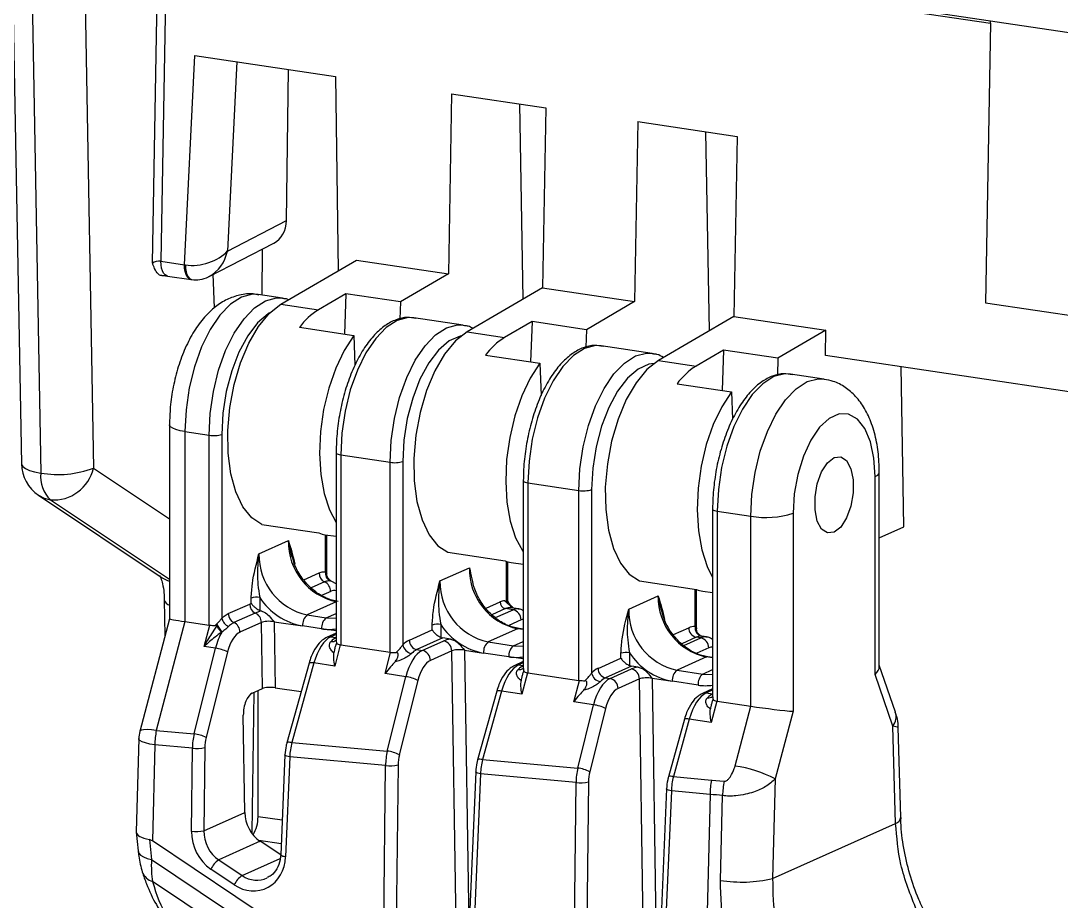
# Model space of a CAD drawing. Header units: millimetres. Extents: x 12 to 854, y 4 to 555.
# Drawn here: x 638.64 to 667.09, y 419.98 to 444.04 of the extents above; entities that cross this region are included whole.
import ezdxf

# ---------------------------------------------------------------- set-up
doc = ezdxf.new("R2010")
doc.units = ezdxf.units.MM
doc.linetypes.add('CENTER', pattern=[10.16, 6.35, -1.27, 1.27, -1.27])
doc.layers.add('DEFAULT_1', color=7, linetype='CENTER')
doc.dimstyles.new('SLDDIMSTYLE1', dxfattribs={"dimtxt": 0.18, "dimasz": 3.556, "dimexe": 0, "dimexo": 0.0625, "dimgap": 0, "dimtad": 0, "dimtih": 1, "dimtoh": 1, "dimdec": 0, "dimrnd": 1e-09, "dimzin": 0, "dimdsep": 46, "dimtxsty": 'Standard', "dimsah": 1, "dimcen": 0.09, "dimadec": 0, "dimazin": 0, "dimtfac": 3.556, "dimtdec": 0, "dimtofl": 0, "dimtmove": 0, "dimatfit": 3, "dimfxl": 1, "dimfrac": 2, "dimtolj": 1, "dimtzin": 0, "dimarcsym": 0})

msp = doc.modelspace()

# ---------------------------------------------------------------- linework, layer by layer
at = {"color": 7, "linetype": 'Continuous', "lineweight": 25}
for p, q in [((646.643, 446.746), (665.156, 443.979)), ((716.815, 436.313), (646.67, 446.795)), ((638.387, 446.542), (638.653, 431.936)), ((638.916, 446.306), (639.182, 431.683)), ((640.396, 444.551), (640.628, 431.819)), ((665.156, 443.979), (665.019, 436.34)), ((665.156, 443.979), (665.149, 444.033)), ((643.114, 437.377), (643.396, 443.098)), ((643.396, 443.098), (647.246, 442.523)), ((645.901, 438.582), (645.957, 442.715)), ((647.246, 442.523), (647.315, 437.213)), ((650.418, 442.049), (650.329, 437.128)), ((650.418, 442.049), (652.991, 441.664)), ((652.376, 436.436), (652.279, 441.77)), ((652.991, 441.664), (652.903, 436.744)), ((655.506, 441.288), (655.418, 436.368)), ((655.506, 441.288), (658.227, 440.882)), ((657.467, 435.57), (657.368, 441.01)), ((658.227, 440.882), (658.138, 435.961)), ((644.288, 437.752), (645.901, 438.582)), ((643.789, 437.059), (645.556, 437.967)), ((642.469, 437.474), (643.114, 437.377)), ((645.751, 436.3), (647.814, 437.504)), ((647.814, 437.504), (650.329, 437.128)), ((642.648, 437.068), (643.293, 436.972)), ((650.329, 437.128), (649.017, 436.363)), ((652.903, 436.744), (650.839, 435.54)), ((652.903, 436.744), (655.418, 436.368)), ((645.789, 436.466), (645.129, 436.564)), ((645.789, 436.466), (645.823, 436.46)), ((647.529, 436.585), (646.777, 436.147)), ((647.529, 436.585), (647.489, 435.482)), ((649.017, 436.363), (647.529, 436.585)), ((645.751, 436.3), (646.777, 436.147)), ((649.017, 436.363), (649, 435.893)), ((655.418, 436.368), (654.106, 435.602)), ((665.019, 436.34), (698.015, 431.41)), ((650.738, 435.726), (649.389, 435.928)), ((658.138, 435.961), (656.075, 434.757)), ((658.138, 435.961), (660.653, 435.586)), ((646.257, 435.666), (647.745, 435.443)), ((650.738, 435.726), (650.773, 435.72)), ((652.617, 435.825), (651.866, 435.386)), ((652.617, 435.825), (652.578, 434.721)), ((654.106, 435.602), (652.617, 435.825)), ((654.106, 435.602), (654.089, 435.122)), ((660.653, 435.586), (659.341, 434.82)), ((660.641, 434.9), (660.653, 435.586)), ((647.745, 435.443), (647.775, 434.631)), ((650.839, 435.54), (651.866, 435.386)), ((655.9, 434.955), (654.507, 435.163)), ((657.852, 435.042), (657.101, 434.604)), ((657.852, 435.042), (657.813, 433.939)), ((659.341, 434.82), (657.852, 435.042)), ((651.346, 434.905), (652.834, 434.683)), ((655.9, 434.955), (655.935, 434.949)), ((656.075, 434.757), (657.101, 434.604)), ((659.341, 434.82), (659.325, 434.361)), ((701.392, 428.81), (660.641, 434.9)), ((652.834, 434.683), (652.867, 433.802)), ((662.785, 430.218), (662.706, 434.591)), ((660.6, 434.253), (659.683, 434.39)), ((656.581, 434.123), (658.069, 433.901)), ((658.069, 433.901), (658.097, 433.154)), ((642.704, 433.005), (642.704, 427.702)), ((643.127, 432.815), (643.787, 432.717)), ((643.127, 432.815), (643.127, 427.622)), ((643.787, 427.524), (643.787, 432.717)), ((644.134, 432.741), (644.134, 427.713)), ((647.26, 432.236), (647.26, 427.128)), ((647.387, 432.179), (648.736, 431.977)), ((647.387, 432.179), (647.387, 426.986)), ((648.736, 426.784), (648.736, 431.977)), ((649.083, 432.001), (649.083, 426.989)), ((661.998, 426.177), (661.998, 431.589)), ((662.112, 426.396), (662.112, 431.699)), ((652.378, 431.471), (652.378, 426.363)), ((652.505, 431.414), (653.898, 431.206)), ((652.505, 431.414), (652.505, 426.221)), ((639.124, 431.075), (642.504, 428.821)), ((653.898, 426.013), (653.898, 431.206)), ((654.245, 431.23), (654.245, 426.217)), ((657.555, 430.697), (657.555, 425.59)), ((657.682, 430.64), (658.598, 430.503)), ((657.682, 430.64), (657.682, 425.447)), ((658.598, 425.31), (658.598, 430.503)), ((659.755, 430.584), (659.755, 425.171)), ((645.229, 430.278), (646.791, 430.045)), ((662.112, 429.916), (662.785, 430.218)), ((646.959, 429.999), (647.26, 429.954)), ((647.004, 428.932), (647.004, 429.992)), ((645.15, 429.475), (645.954, 429.836)), ((650.318, 429.518), (651.88, 429.284)), ((650.099, 428.736), (650.903, 429.096)), ((651.953, 428.173), (651.953, 429.259)), ((652.047, 429.238), (652.378, 429.189)), ((655.553, 428.735), (657.115, 428.502)), ((647.26, 428.654), (647.138, 428.716)), ((657.115, 427.426), (657.115, 428.502)), ((657.283, 428.456), (657.555, 428.416)), ((642.561, 428.219), (642.579, 427.232)), ((644.938, 428.124), (644.938, 428.268)), ((645.169, 428.284), (645.169, 427.931)), ((655.261, 427.964), (656.065, 428.325)), ((644.312, 427.842), (644.896, 428.103)), ((644.896, 428.103), (644.938, 428.124)), ((645.209, 427.917), (645.05, 427.858)), ((645.169, 427.931), (645.209, 427.917)), ((652.097, 427.946), (651.888, 427.978)), ((652.254, 427.971), (652.044, 428.002)), ((642.704, 427.703), (641.891, 424.619)), ((643.127, 427.622), (642.343, 424.648)), ((643.127, 427.622), (643.787, 427.524)), ((645.05, 427.858), (644.466, 427.597)), ((645.215, 427.6), (644.631, 427.339)), ((645.243, 425.793), (645.215, 427.6)), ((645.562, 427.62), (645.59, 425.817)), ((645.562, 427.62), (646.343, 427.504)), ((646.47, 427.806), (646.99, 427.728)), ((643.649, 426.942), (643.802, 427.522)), ((643.95, 427.518), (643.996, 427.562)), ((644.136, 427.336), (644.128, 427.333)), ((646.863, 427.426), (646.343, 427.504)), ((647.26, 427.306), (647.013, 427.195)), ((649.262, 427.117), (649.887, 427.398)), ((649.887, 427.398), (649.887, 427.528)), ((650.119, 427.544), (650.119, 427.194)), ((652.223, 427.427), (651.419, 427.066)), ((652.378, 427.415), (652.261, 427.433)), ((650.177, 427.176), (649.467, 426.857)), ((649.617, 426.835), (650.201, 427.096)), ((650.387, 427.145), (650.177, 427.176)), ((651.419, 427.066), (652.108, 426.963)), ((657.229, 427.179), (657.108, 427.198)), ((657.386, 427.204), (657.263, 427.222)), ((643.376, 424.556), (643.959, 426.895)), ((643.959, 426.895), (643.649, 426.942)), ((644.289, 426.793), (643.706, 424.454)), ((647.373, 426.989), (647.22, 426.408)), ((647.387, 426.986), (648.736, 426.784)), ((648.598, 426.202), (648.751, 426.783)), ((649.467, 426.857), (649.617, 426.835)), ((650.421, 426.823), (649.837, 426.561)), ((650.541, 419.132), (650.421, 426.823)), ((650.768, 426.842), (650.888, 419.16)), ((650.768, 426.842), (651.292, 426.764)), ((651.981, 426.661), (651.292, 426.764)), ((655.049, 426.626), (655.049, 426.757)), ((655.281, 426.773), (655.281, 426.423)), ((646.518, 426.488), (645.913, 424.312)), ((646.652, 426.493), (646.048, 424.317)), ((647.22, 426.408), (646.652, 426.493)), ((652.378, 426.532), (652.146, 426.428)), ((654.424, 426.346), (655.049, 426.626)), ((657.385, 426.656), (656.581, 426.295)), ((657.555, 426.642), (657.423, 426.661)), ((649.165, 426.117), (648.598, 426.202)), ((652.491, 426.224), (652.338, 425.643)), ((652.505, 426.221), (653.898, 426.013)), ((655.339, 426.405), (654.629, 426.086)), ((654.75, 426.068), (655.334, 426.33)), ((655.519, 426.378), (655.339, 426.405)), ((656.581, 426.295), (657.285, 426.19)), ((662.486, 424.765), (661.998, 426.177)), ((662.553, 425.151), (662.112, 426.429)), ((648.659, 424.085), (649.165, 426.117)), ((649.495, 426.015), (648.988, 423.983)), ((653.76, 425.431), (653.913, 426.012)), ((654.629, 426.086), (654.75, 426.068)), ((655.553, 426.056), (654.97, 425.794)), ((655.716, 415.667), (655.553, 426.056)), ((655.901, 426.075), (656.454, 425.993)), ((657.158, 425.887), (656.454, 425.993)), ((644.968, 425.669), (645.243, 425.793)), ((645.124, 422.291), (645.124, 425.739)), ((645.59, 425.817), (646.302, 425.711)), ((651.65, 425.721), (651.13, 423.847)), ((651.785, 425.726), (651.264, 423.852)), ((652.338, 425.643), (651.785, 425.726)), ((657.555, 425.785), (657.278, 425.661)), ((654.298, 425.35), (653.76, 425.431)), ((653.867, 423.62), (654.298, 425.35)), ((657.667, 425.451), (657.514, 424.87)), ((657.682, 425.447), (658.598, 425.31)), ((658.168, 423.677), (658.598, 425.31)), ((644.763, 422.409), (644.722, 425.064)), ((654.628, 425.249), (654.197, 423.519)), ((659.755, 425.171), (659.267, 423.323)), ((656.783, 424.954), (656.346, 423.382)), ((656.918, 424.959), (656.481, 423.387)), ((657.514, 424.87), (656.918, 424.959)), ((662.559, 422.109), (662.486, 424.765)), ((642.343, 424.648), (643.376, 424.556)), ((662.7, 422.275), (662.633, 424.731)), ((641.863, 424.426), (641.795, 421.874)), ((642.305, 424.254), (642.235, 421.634)), ((643.329, 424.163), (642.305, 424.254)), ((643.671, 424.179), (643.645, 421.908)), ((646.048, 424.317), (648.659, 424.085)), ((643.304, 421.891), (643.329, 424.163)), ((645.861, 423.981), (645.744, 421.246)), ((645.993, 423.925), (645.876, 421.191)), ((648.612, 423.692), (645.993, 423.925)), ((648.553, 418.377), (648.612, 423.692)), ((648.953, 423.708), (648.894, 418.393)), ((651.264, 423.852), (653.867, 423.62)), ((651.077, 423.516), (650.835, 417.837)), ((651.209, 423.46), (650.968, 417.782)), ((653.82, 423.227), (651.209, 423.46)), ((656.481, 423.387), (657.525, 423.294)), ((659.267, 423.323), (659.194, 420.601)), ((653.728, 414.913), (653.82, 423.227)), ((654.161, 423.244), (654.069, 414.929)), ((656.294, 423.051), (655.927, 414.429)), ((657.525, 423.294), (657.871, 423.261)), ((656.426, 422.995), (656.059, 414.373)), ((657.487, 422.9), (656.426, 422.995)), ((657.487, 422.9), (657.197, 411.616)), ((657.767, 420.552), (657.829, 422.868)), ((643.645, 421.908), (644.763, 422.409)), ((659.194, 420.601), (662.559, 422.109)), ((641.795, 421.864), (641.843, 421.359)), ((642.159, 421.666), (642.211, 421.12)), ((657.197, 411.616), (642.235, 421.634)), ((645.186, 421.618), (644.051, 421.109)), ((645.744, 421.245), (645.186, 421.618)), ((642.211, 421.12), (657.049, 411.186)), ((644.051, 421.109), (644.69, 420.681)), ((644.476, 420.428), (643.836, 420.856)), ((656.93, 410.686), (642.242, 420.52))]:
    msp.add_line(p, q, dxfattribs=at)
at = {"color": 8, "linetype": 'Continuous', "lineweight": 25}
for p, q in [((642.237, 437.417), (642.367, 444.673)), ((642.598, 444.689), (642.469, 437.474)), ((644.542, 442.927), (644.288, 437.752)), ((645.233, 437.801), (645.228, 436.55)), ((643.93, 436.197), (643.902, 437.117)), ((640.628, 431.819), (642.704, 430.434)), ((639.447, 430.952), (642.704, 428.779)), ((646.97, 428.984), (646.97, 429.997)), ((651.919, 428.167), (651.919, 429.27)), ((646.379, 428.768), (646.792, 428.953)), ((647.143, 428.723), (647.092, 428.734)), ((646.946, 428.708), (646.58, 428.544)), ((647.111, 428.45), (646.859, 428.337)), ((657.081, 427.489), (657.081, 428.507)), ((647.26, 428.16), (646.47, 427.806)), ((651.358, 427.992), (651.741, 428.163)), ((651.888, 427.978), (651.519, 427.812)), ((651.62, 427.733), (652.097, 427.946)), ((646.99, 427.728), (647.26, 427.849)), ((652.317, 427.672), (651.98, 427.521)), ((647.26, 427.367), (646.863, 427.426)), ((652.378, 427.404), (652.223, 427.427)), ((656.482, 427.268), (656.903, 427.457)), ((647.26, 427.273), (647.117, 427.209)), ((647.117, 427.209), (647.26, 427.187)), ((652.108, 426.963), (652.378, 427.084)), ((657.108, 427.198), (656.71, 427.019)), ((656.768, 426.973), (657.229, 427.179)), ((657.449, 426.905), (657.122, 426.759)), ((652.378, 426.602), (651.981, 426.661)), ((652.378, 426.499), (652.249, 426.442)), ((657.555, 426.63), (657.385, 426.656)), ((652.249, 426.442), (652.378, 426.422)), ((657.285, 426.19), (657.555, 426.311)), ((655.901, 426.075), (656.041, 417.107)), ((645.011, 425.689), (644.955, 421.86)), ((657.555, 425.752), (657.382, 425.675)), ((657.382, 425.675), (657.555, 425.649)), ((645.784, 422.192), (645.124, 422.291)), ((645.757, 421.553), (645.15, 421.644)), ((644.69, 420.681), (645.733, 421.149))]:
    msp.add_line(p, q, dxfattribs=at)
at = {"color": 8, "linetype": 'Continuous', "lineweight": 25, "flags": 128}
for points in [[(642.648, 437.068), (642.63, 437.072), (642.584, 437.098), (642.543, 437.143), (642.51, 437.206), (642.486, 437.285), (642.472, 437.375), (642.469, 437.474)], [(643.293, 436.972), (643.275, 436.976), (643.229, 437.001), (643.189, 437.047), (643.156, 437.11), (643.132, 437.188), (643.118, 437.279), (643.114, 437.377)], [(643.141, 437.373), (643.145, 437.274), (643.158, 437.184), (643.18, 437.106), (643.211, 437.043), (643.249, 436.998), (643.292, 436.973), (643.311, 436.969)], [(645.129, 436.564), (644.974, 436.571), (644.672, 436.493), (644.371, 436.301), (644.081, 436.001), (643.814, 435.605), (643.579, 435.129), (643.387, 434.59), (643.245, 434.01), (643.157, 433.411), (643.127, 432.815)], [(643.787, 432.717), (643.816, 433.312), (643.904, 433.912), (644.047, 434.492), (644.239, 435.03), (644.474, 435.507), (644.741, 435.902), (645.031, 436.202), (645.332, 436.394), (645.633, 436.472), (645.789, 436.466)], [(645.44, 436.058), (645.404, 436.035), (645.114, 435.786), (644.843, 435.431), (644.603, 434.987), (644.405, 434.473), (644.256, 433.91), (644.165, 433.324), (644.134, 432.741)], [(649.389, 435.928), (649.234, 435.934), (648.932, 435.856), (648.631, 435.664), (648.341, 435.364), (648.074, 434.969), (647.84, 434.492), (647.647, 433.954), (647.505, 433.374), (647.417, 432.774), (647.387, 432.179)], [(648.736, 431.977), (648.766, 432.573), (648.854, 433.172), (648.997, 433.752), (649.189, 434.291), (649.423, 434.767), (649.69, 435.163), (649.98, 435.462), (650.281, 435.655), (650.583, 435.733), (650.738, 435.726)], [(650.687, 435.436), (650.65, 435.428), (650.353, 435.295), (650.063, 435.046), (649.792, 434.692), (649.552, 434.248), (649.354, 433.733), (649.206, 433.17), (649.114, 432.585), (649.083, 432.001)], [(654.507, 435.163), (654.352, 435.169), (654.05, 435.092), (653.749, 434.899), (653.459, 434.599), (653.192, 434.204), (652.958, 433.728), (652.765, 433.189), (652.623, 432.609), (652.535, 432.01), (652.505, 431.414)], [(653.898, 431.206), (653.928, 431.801), (654.016, 432.401), (654.159, 432.981), (654.351, 433.519), (654.585, 433.996), (654.852, 434.391), (655.142, 434.691), (655.443, 434.884), (655.745, 434.961), (655.9, 434.955)], [(655.953, 434.677), (655.811, 434.657), (655.515, 434.524), (655.225, 434.275), (654.954, 433.92), (654.714, 433.476), (654.516, 432.962), (654.368, 432.399), (654.276, 431.813), (654.245, 431.23)], [(659.683, 434.39), (659.528, 434.396), (659.227, 434.318), (658.925, 434.126), (658.635, 433.826), (658.368, 433.43), (658.134, 432.954), (657.942, 432.416), (657.799, 431.835), (657.711, 431.236), (657.682, 430.64)], [(658.598, 430.503), (658.628, 431.099), (658.716, 431.699), (658.859, 432.279), (659.051, 432.817), (659.285, 433.293), (659.552, 433.689), (659.842, 433.989), (660.143, 434.181), (660.445, 434.259), (660.607, 434.251)], [(643.127, 432.815), (642.992, 432.84), (642.879, 432.872), (642.791, 432.908), (642.732, 432.948), (642.705, 432.991), (642.704, 433.005)], [(647.26, 432.236), (647.261, 432.231), (647.269, 432.219), (647.286, 432.207), (647.312, 432.196), (647.347, 432.186), (647.387, 432.179)], [(638.653, 431.936), (638.655, 431.918), (638.689, 431.86), (638.762, 431.805), (638.872, 431.756), (639.014, 431.715), (639.182, 431.683)], [(652.378, 431.471), (652.379, 431.467), (652.387, 431.454), (652.404, 431.442), (652.43, 431.431), (652.464, 431.421), (652.505, 431.414)], [(639.124, 431.075), (639.273, 430.998), (639.447, 430.952)], [(657.555, 430.697), (657.555, 430.693), (657.563, 430.68), (657.581, 430.668), (657.607, 430.657), (657.641, 430.648), (657.682, 430.64)], [(642.504, 428.821), (642.653, 428.743), (642.704, 428.725)], [(646.99, 427.728), (647.248, 427.718), (647.26, 427.719)], [(652.262, 427.433), (652.248, 427.433), (652.223, 427.427)], [(652.108, 426.963), (652.366, 426.953), (652.378, 426.954)], [(646.652, 426.493), (646.612, 426.499), (646.577, 426.501), (646.55, 426.501), (646.53, 426.497), (646.519, 426.491), (646.518, 426.488)], [(657.424, 426.661), (657.41, 426.662), (657.385, 426.656)], [(657.285, 426.19), (657.542, 426.18), (657.555, 426.181)], [(651.785, 425.726), (651.745, 425.732), (651.71, 425.734), (651.682, 425.734), (651.663, 425.73), (651.652, 425.724), (651.65, 425.721)], [(656.918, 424.959), (656.877, 424.965), (656.843, 424.967), (656.815, 424.967), (656.795, 424.963), (656.785, 424.957), (656.783, 424.954)], [(642.343, 424.648), (642.207, 424.664), (642.09, 424.671), (641.997, 424.667), (641.932, 424.654), (641.896, 424.63), (641.891, 424.619)], [(642.305, 424.254), (642.166, 424.278), (642.048, 424.307), (641.957, 424.339), (641.895, 424.375), (641.866, 424.411), (641.863, 424.426)], [(646.048, 424.317), (646.007, 424.323), (645.973, 424.326), (645.945, 424.325), (645.926, 424.322), (645.915, 424.315), (645.913, 424.312)], [(645.993, 423.925), (645.951, 423.933), (645.916, 423.943), (645.889, 423.953), (645.87, 423.964), (645.861, 423.976), (645.861, 423.981)], [(651.264, 423.852), (651.224, 423.858), (651.189, 423.861), (651.162, 423.86), (651.142, 423.857), (651.131, 423.85), (651.13, 423.847)], [(651.209, 423.46), (651.168, 423.468), (651.132, 423.478), (651.105, 423.488), (651.087, 423.499), (651.078, 423.511), (651.077, 423.516)], [(656.481, 423.387), (656.441, 423.393), (656.406, 423.396), (656.378, 423.395), (656.359, 423.392), (656.348, 423.385), (656.346, 423.382)], [(656.426, 422.995), (656.384, 423.003), (656.349, 423.013), (656.322, 423.023), (656.303, 423.034), (656.294, 423.046), (656.294, 423.051)], [(641.843, 421.359), (641.843, 421.358), (641.865, 421.297), (641.914, 421.241), (641.99, 421.192), (642.09, 421.151), (642.211, 421.12)], [(645.876, 421.191), (645.835, 421.199), (645.799, 421.208), (645.772, 421.219), (645.754, 421.23), (645.745, 421.241), (645.744, 421.246)]]:
    msp.add_lwpolyline(points, dxfattribs=at)
at = {"color": 7, "linetype": 'Continuous', "lineweight": 25, "flags": 128}
for points in [[(645.229, 430.278), (644.951, 430.458), (644.711, 430.758), (644.519, 431.166), (644.383, 431.663), (644.308, 432.229), (644.297, 432.842), (644.352, 433.475), (644.47, 434.102), (644.645, 434.697), (644.871, 435.234), (645.138, 435.693), (645.436, 436.053), (645.751, 436.3)], [(647.745, 435.443), (647.48, 435.036), (647.248, 434.55), (647.058, 434.004), (646.919, 433.418), (646.835, 432.815), (646.809, 432.217), (646.842, 431.646), (646.933, 431.125), (647.079, 430.674), (647.26, 430.33)], [(650.839, 435.54), (650.524, 435.293), (650.227, 434.933), (649.96, 434.474), (649.734, 433.936), (649.558, 433.341), (649.441, 432.715), (649.386, 432.082), (649.396, 431.469), (649.471, 430.902), (649.608, 430.405), (649.8, 429.998), (650.04, 429.698), (650.318, 429.518)], [(656.075, 434.757), (655.76, 434.511), (655.462, 434.15), (655.195, 433.692), (654.969, 433.154), (654.794, 432.559), (654.676, 431.932), (654.621, 431.299), (654.632, 430.687), (654.707, 430.12), (654.843, 429.623), (655.035, 429.216), (655.275, 428.916), (655.553, 428.735)], [(652.834, 434.683), (652.568, 434.276), (652.336, 433.79), (652.147, 433.244), (652.008, 432.658), (651.923, 432.054), (651.897, 431.456), (651.931, 430.886), (652.022, 430.365), (652.168, 429.914), (652.363, 429.548), (652.378, 429.526)], [(658.069, 433.901), (657.804, 433.494), (657.572, 433.008), (657.382, 432.462), (657.243, 431.876), (657.159, 431.272), (657.133, 430.674), (657.166, 430.104), (657.257, 429.583), (657.403, 429.131), (657.555, 428.833)], [(661.998, 431.589), (661.966, 432.094), (661.87, 432.539), (661.716, 432.9), (661.514, 433.156), (661.274, 433.291), (661.012, 433.299), (660.741, 433.177), (660.479, 432.935), (660.239, 432.584), (660.037, 432.147), (659.883, 431.648), (659.787, 431.117), (659.755, 430.584)], [(660.877, 430.064), (660.696, 430.045), (660.536, 430.151), (660.418, 430.37), (660.355, 430.675), (660.355, 431.03), (660.418, 431.392), (660.536, 431.717), (660.696, 431.966), (660.877, 432.109), (661.058, 432.128), (661.217, 432.022), (661.335, 431.803), (661.398, 431.498), (661.398, 431.143), (661.335, 430.781), (661.217, 430.456), (661.058, 430.207), (660.877, 430.064)]]:
    msp.add_lwpolyline(points, dxfattribs=at)
at = {"color": 7, "linetype": 'Continuous', "lineweight": 25}
for centre, radius, start, end in [((647.764, 434.557), 1.871, 121.8417, 143.6648), ((652.853, 433.797), 1.871, 121.8417, 143.6648), ((658.088, 433.014), 1.871, 121.8417, 143.6648), ((643.91, 433.45), 0.743, 260.4404, 287.4938), ((639.711, 431.956), 1.058, 181.044, 236.294), ((648.86, 432.71), 0.743, 260.4404, 287.4938), ((640.091, 431.598), 0.913, 174.6712, 225.0707), ((639.651, 434.456), 2.813, 260.4111, 290.3231), ((639.534, 432.07), 1.122, 265.5132, 347.0452), ((654.022, 431.939), 0.743, 260.4404, 287.4938), ((659.01, 432.947), 2.478, 260.4404, 287.4938), ((647.069, 430.733), 0.742, 248.015, 261.4672), ((647.629, 429.804), 1.676, 178.9121, 257.7511), ((646.825, 429.443), 1.676, 178.9121, 257.7511), ((652.579, 429.064), 1.676, 178.9121, 257.7511), ((652.157, 429.973), 0.742, 248.015, 261.4672), ((647.062, 428.952), 0.27, 179.8224, 244.5496), ((647.202, 428.943), 0.236, 169.8264, 242.2491), ((651.774, 428.704), 1.676, 178.9121, 257.7511), ((646.821, 428.447), 0.289, 0.6588, 64.5571), ((657.393, 429.19), 0.742, 248.015, 261.4672), ((645.087, 427.795), 0.496, 80.4404, 107.4938), ((646.659, 429.251), 1.775, 212.9901, 259.7479), ((651.885, 427.851), 0.344, 92.7781, 114.8042), ((651.927, 428.16), 0.186, 178.9121, 257.7511), ((657.741, 428.293), 1.676, 178.9121, 257.7511), ((645.166, 428.102), 0.27, 179.8224, 244.5496), ((652.038, 427.674), 0.279, 359.7427, 77.7793), ((656.936, 427.932), 1.676, 178.9121, 257.7511), ((644.431, 427.773), 0.303, 191.4558, 248.5804), ((644.582, 427.841), 0.27, 179.8224, 244.5496), ((644.342, 427.336), 0.289, 0.6588, 64.5571), ((644.926, 427.597), 0.289, 0.6588, 64.5571), ((646.69, 427.535), 0.349, 129.1832, 185.238), ((647.211, 427.458), 0.349, 129.1832, 185.238), ((645.009, 428.033), 1.117, 204.9403, 218.5501), ((650.036, 427.056), 0.496, 80.4404, 107.4938), ((651.608, 428.511), 1.775, 212.9901, 259.7479), ((657.05, 427.144), 0.346, 84.8292, 115.2243), ((657.164, 427.452), 0.261, 178.9121, 257.7511), ((657.303, 427.444), 0.226, 168.6724, 257.4051), ((647.481, 426.736), 0.498, 115.3553, 136.1349), ((649.523, 426.566), 0.61, 115.3553, 136.1349), ((649.522, 427.112), 0.261, 178.9121, 257.7511), ((650.209, 427.379), 0.205, 244.0486, 261.2791), ((650.142, 426.824), 0.279, 359.7427, 77.7793), ((651.639, 426.796), 0.349, 129.1832, 185.238), ((657.229, 426.942), 0.282, 84.8292, 115.2243), ((657.17, 426.907), 0.279, 359.7427, 77.7793), ((643.851, 425.959), 0.942, 62.2716, 83.3846), ((649.376, 427.046), 0.298, 191.0452, 259.3951), ((649.68, 426.407), 0.498, 115.3553, 136.1349), ((649.558, 426.562), 0.279, 359.7427, 77.7793), ((652.329, 426.693), 0.349, 129.1832, 185.238), ((655.198, 426.284), 0.496, 80.4404, 107.4938), ((656.77, 427.74), 1.775, 212.9901, 259.7479), ((652.599, 425.971), 0.498, 115.3553, 136.1349), ((654.685, 425.795), 0.61, 115.3553, 136.1349), ((654.538, 426.274), 0.298, 191.0452, 259.3951), ((654.684, 426.341), 0.261, 178.9121, 257.7511), ((655.37, 426.607), 0.205, 244.0486, 261.2791), ((655.274, 426.057), 0.279, 359.7427, 77.7793), ((656.801, 426.025), 0.349, 129.1832, 185.238), ((657.505, 425.919), 0.349, 129.1832, 185.238), ((649.057, 425.181), 0.942, 62.2716, 83.3846), ((654.842, 425.636), 0.498, 115.3553, 136.1349), ((654.691, 425.795), 0.279, 359.7427, 77.7793), ((657.775, 425.198), 0.498, 115.3553, 136.1349), ((654.189, 424.414), 0.942, 62.2716, 83.3846), ((642.71, 424.403), 0.847, 165.2355, 178.4643), ((644.076, 424.281), 1.771, 168.0593, 180.8865), ((643.268, 423.62), 0.942, 62.2716, 83.3846), ((643.457, 425.071), 0.917, 261.9827, 283.4569), ((648.55, 423.149), 0.942, 62.2716, 83.3846), ((648.74, 424.6), 0.917, 261.9827, 283.4569), ((653.758, 422.684), 0.942, 62.2716, 83.3846), ((657.739, 420.461), 3.244, 61.8931, 82.4123), ((653.948, 424.136), 0.917, 261.9827, 283.4569), ((659.258, 422.928), 1.771, 168.0593, 180.8865), ((659.592, 422.879), 1.763, 167.4858, 180.3706), ((645.746, 422.426), 0.983, 181.0395, 235.3111), ((644.22, 422.272), 0.904, 328.3389, 1.1748), ((643.432, 422.8), 0.917, 261.9827, 283.4569), ((644.358, 420.632), 0.568, 122.7707, 156.7352), ((644.998, 420.204), 0.568, 122.7707, 156.7352), ((658.357, 424.177), 3.673, 260.7595, 283.1773)]:
    msp.add_arc(centre, radius, start, end, dxfattribs=at)
at = {"color": 8, "linetype": 'Continuous', "lineweight": 25}
for centre, radius, start, end in [((661.968, 431.734), 0.148, 281.7006, 346.2631), ((642.764, 428.271), 0.209, 194.9193, 253.2574), ((652.006, 427.73), 0.274, 82.1011, 115.6612), ((647.066, 428.752), 1.342, 261.3116, 278.3158), ((647.088, 427.026), 0.185, 80.983, 113.8871), ((647.152, 427.233), 0.155, 258.7173, 312.8157), ((652.184, 427.988), 1.342, 261.3116, 278.3158), ((652.22, 426.259), 0.185, 80.983, 113.8871), ((652.27, 426.468), 0.155, 258.7173, 312.8157), ((657.361, 427.218), 1.346, 261.3345, 278.2929), ((657.353, 425.492), 0.185, 80.983, 113.8871), ((657.446, 425.694), 0.155, 258.7173, 312.8157), ((662.132, 425.026), 0.439, 323.6657, 16.595), ((662.492, 422.309), 0.211, 288.3909, 350.7232), ((642.358, 420.932), 0.428, 200.6276, 254.2206)]:
    msp.add_arc(centre, radius, start, end, dxfattribs=at)
at = {"color": 7, "linetype": 'Continuous', "lineweight": 25}
for centre, major_axis, ratio, start_param, end_param in [((645.168, 438.72), (-0.388, 0.752), 0.826974, 3.140675, 4.140014), ((643.555, 437.89), (0.845, 0.219), 0.572611, 4.05996, 5.595871), ((642.384, 437.396), (0.169, 0.026), 0.455286, 0.973675, 2.544471), ((643.539, 437.561), (0.847, -0.019), 0.263019, 4.193514, 4.229617), ((643.55, 427.593), (0.847, -0.11), 0.034103, 3.146011, 4.193209), ((645.435, 427.563), (0.254, -0.004), 0.267121, 1.051623, 2.62242), ((643.914, 428.005), (0.14, 0.479), 0.442338, 3.202122, 3.268838), ((644.424, 426.589), (0.141, 1.049), 0.486318, 0.844968, 1.340188), ((644.644, 426.56), (0.104, 0.798), 0.487344, 0.290726, 1.337924), ((647.105, 426.188), (0.171, 1.044), 0.479453, 0.306968, 1.354166), ((650.641, 427.031), (0.508, 0), 0.258799, 2.094471, 2.618069), ((647.514, 427.467), (0.14, 0.479), 0.442338, 3.135406, 3.202122), ((648.863, 427.266), (0.14, 0.479), 0.442338, 3.202122, 3.268838), ((649.63, 425.811), (0.141, 1.049), 0.486318, 0.29299, 1.340188), ((650.641, 426.785), (0.254, -0.004), 0.267121, 1.051623, 2.62242), ((649.849, 425.782), (0.104, 0.798), 0.487344, 0.290726, 1.337924), ((652.237, 425.421), (0.171, 1.044), 0.479453, 0.306968, 1.354166), ((652.632, 426.703), (0.14, 0.479), 0.442338, 3.135406, 3.202122), ((655.774, 426.264), (0.508, 0), 0.258799, 2.094471, 2.618069), ((661.265, 426.287), (0.844, 0.142), 0.472705, 5.680482, 6.204081), ((654.025, 426.495), (0.14, 0.479), 0.442338, 3.202122, 3.268838), ((654.762, 425.044), (0.141, 1.049), 0.486318, 0.29299, 1.340188), ((655.774, 426.018), (0.254, -0.004), 0.267121, 1.051623, 2.62242), ((644.976, 425.178), (0.065, 0.504), 0.487344, 0.290726, 1.861523), ((645.463, 425.76), (0.254, 0), 0.258799, 1.047273, 2.618069), ((654.982, 425.015), (0.104, 0.798), 0.487344, 0.290726, 1.337924), ((657.37, 424.654), (0.171, 1.044), 0.479453, 0.306968, 1.354166), ((657.809, 425.929), (0.14, 0.479), 0.442338, 3.135406, 3.202122), ((659.021, 425.281), (0.847, -0.11), 0.034103, 4.193209, 5.764005), ((643.747, 424.311), (0.099, 0.841), 0.482707, 1.332567, 1.804374), ((643.967, 424.282), (0.077, 0.588), 0.487172, 1.338728, 1.810535), ((646.41, 424.073), (0.122, 0.839), 0.476106, 1.345092, 1.8169), ((649.03, 423.84), (0.099, 0.841), 0.482707, 1.332567, 1.804374), ((649.25, 423.811), (0.077, 0.588), 0.487172, 1.338728, 1.810535), ((651.626, 423.608), (0.122, 0.839), 0.476106, 1.345092, 1.8169), ((654.238, 423.376), (0.099, 0.841), 0.482707, 1.332567, 1.804374), ((654.458, 423.347), (0.077, 0.588), 0.487172, 1.338728, 1.810535), ((656.843, 423.143), (0.122, 0.839), 0.476106, 1.345092, 1.8169), ((644.393, 421.819), (-0.268, 0.804), 0.867352, 1.183186, 2.300197), ((642.642, 421.898), (0.848, 0.029), 0.310603, 3.122622, 4.095106), ((642.544, 418.22), (-0.427, 3.447), 0.19478, 6.116269, 6.221738), ((644.271, 421.774), (-0.376, 1.035), 0.860688, 1.159525, 2.276535), ((643.309, 421.978), (0.664, 2.084), 0.422477, 2.125018, 2.470955), ((644.91, 421.346), (-0.376, 1.035), 0.860688, 2.276535, 4.266211)]:
    msp.add_ellipse(centre, major_axis=major_axis, ratio=ratio, start_param=start_param, end_param=end_param, dxfattribs=at)
at = {"color": 8, "linetype": 'Continuous', "lineweight": 25}
for centre, major_axis, ratio, start_param, end_param in [((643.555, 437.89), (0.235, 0.89), 0.809066, 3.776827, 4.770382), ((647.123, 427.672), (0.104, 0.798), 0.487344, 6.195786, 6.573912), ((652.109, 426.922), (0.141, 1.049), 0.486318, 0.006609, 0.29299), ((652.329, 426.894), (0.104, 0.798), 0.487344, 0.137956, 0.290726), ((657.241, 426.155), (0.141, 1.049), 0.486318, 0.006609, 0.29299), ((657.461, 426.127), (0.104, 0.798), 0.487344, 0.026798, 0.290726), ((644.672, 424.325), (1.079, 5.54), 0.439653, 2.409902, 2.958985), ((645.032, 421.391), (-0.268, 0.804), 0.867352, 2.300197, 3.255651)]:
    msp.add_ellipse(centre, major_axis=major_axis, ratio=ratio, start_param=start_param, end_param=end_param, dxfattribs=at)
at = {"color": 7, "linetype": 'Continuous', "lineweight": 25}
for points, knots in [([(642.497, 437.087), (642.491, 437.085), (642.453, 437.077), (642.379, 437.132), (642.312, 437.233), (642.266, 437.342), (642.247, 437.392), (642.237, 437.417), (642.237, 437.417)], [0, 0, 0, 0, 0.048745, 0.316068, 0.70122, 0.848626, 0.996363, 1, 1, 1, 1]), ([(642.497, 437.082), (642.497, 437.082), (642.543, 437.082), (642.595, 437.075), (642.64, 437.069), (642.648, 437.068)], [0, 0, 0, 0, 0.005037, 0.82019, 1, 1, 1, 1]), ([(643.311, 436.969), (643.384, 436.967), (643.54, 436.962), (643.709, 437.007), (643.786, 437.06), (643.794, 437.065)], [0, 0, 0, 0, 0.445504, 0.941008, 1, 1, 1, 1]), ([(643.293, 436.972), (643.295, 436.971), (643.3, 436.971), (643.306, 436.97), (643.311, 436.969)], [0, 0, 0, 0, 0.250829, 1, 1, 1, 1]), ([(645.142, 436.549), (645.093, 436.56), (644.921, 436.6), (644.619, 436.558), (644.268, 436.437), (643.944, 436.229), (643.643, 435.941), (643.367, 435.564), (643.127, 435.108), (642.935, 434.593), (642.798, 434.047), (642.717, 433.51), (642.708, 433.165), (642.704, 433.005)], [0, 0, 0, 0, 0.034291, 0.11939, 0.202836, 0.289339, 0.382956, 0.485217, 0.592644, 0.699376, 0.804706, 0.909382, 1, 1, 1, 1]), ([(645.955, 436.419), (645.944, 436.425), (645.906, 436.446), (645.862, 436.447), (645.831, 436.447)], [0, 0, 0, 0, 0.282096, 1, 1, 1, 1]), ([(649.441, 435.908), (649.363, 435.922), (649.184, 435.956), (648.895, 435.885), (648.594, 435.725), (648.305, 435.469), (648.034, 435.122), (647.791, 434.695), (647.587, 434.205), (647.428, 433.671), (647.318, 433.113), (647.267, 432.628), (647.262, 432.34), (647.26, 432.236)], [0, 0, 0, 0, 0.067838, 0.157251, 0.248227, 0.344253, 0.444164, 0.544967, 0.645259, 0.745041, 0.844524, 0.94394, 1, 1, 1, 1]), ([(651, 435.633), (650.958, 435.659), (650.89, 435.701), (650.811, 435.705), (650.78, 435.707)], [0, 0, 0, 0, 0.605027, 1, 1, 1, 1]), ([(654.559, 435.143), (654.481, 435.158), (654.302, 435.191), (654.013, 435.12), (653.712, 434.96), (653.423, 434.704), (653.152, 434.358), (652.909, 433.93), (652.705, 433.44), (652.546, 432.907), (652.436, 432.348), (652.385, 431.864), (652.38, 431.575), (652.378, 431.471)], [0, 0, 0, 0, 0.067838, 0.157251, 0.248227, 0.344253, 0.444164, 0.544967, 0.645259, 0.745041, 0.844524, 0.94394, 1, 1, 1, 1]), ([(656.212, 434.838), (656.154, 434.874), (656.07, 434.927), (655.973, 434.934), (655.942, 434.936)], [0, 0, 0, 0, 0.6806366, 1, 1, 1, 1]), ([(659.735, 434.369), (659.658, 434.384), (659.479, 434.418), (659.19, 434.346), (658.889, 434.187), (658.6, 433.931), (658.329, 433.584), (658.086, 433.156), (657.882, 432.666), (657.722, 432.133), (657.613, 431.575), (657.561, 431.09), (657.556, 430.801), (657.555, 430.697)], [0, 0, 0, 0, 0.067838, 0.157251, 0.248227, 0.344253, 0.444164, 0.544967, 0.645259, 0.745041, 0.844524, 0.94394, 1, 1, 1, 1]), ([(662.112, 431.699), (662.11, 431.797), (662.105, 432.081), (662.048, 432.537), (661.918, 433.026), (661.726, 433.444), (661.483, 433.781), (661.193, 434.032), (660.897, 434.195), (660.693, 434.225), (660.611, 434.237)], [0, 0, 0, 0, 0.080976, 0.234689, 0.392669, 0.540011, 0.675532, 0.800224, 0.91911, 1, 1, 1, 1]), ([(645.954, 429.836), (645.954, 429.835), (646.022, 429.632), (646.077, 429.41), (646.131, 429.19)], [0, 0, 0, 0, 0.0051198, 1, 1, 1, 1]), ([(646.06, 429.388), (646.037, 429.468), (645.996, 429.611), (645.968, 429.756), (645.956, 429.826), (645.954, 429.834), (645.954, 429.836)], [0, 0, 0, 0, 0.5215912, 0.9413562, 0.9911057, 1, 1, 1, 1]), ([(644.938, 428.268), (644.946, 428.399), (644.97, 428.806), (645.081, 429.206), (645.149, 429.474), (645.15, 429.475)], [0, 0, 0, 0, 0.319321, 0.996565, 1, 1, 1, 1]), ([(645.15, 429.475), (645.15, 429.474), (645.148, 429.464), (645.137, 429.383), (645.107, 429.107), (645.101, 428.715), (645.151, 428.401), (645.169, 428.284)], [0, 0, 0, 0, 0.003785, 0.024954, 0.203571, 0.701904, 1, 1, 1, 1]), ([(647.311, 428.172), (647.258, 428.183), (647.092, 428.214), (646.817, 428.339), (646.514, 428.576), (646.269, 428.887), (646.115, 429.169), (646.076, 429.344), (646.066, 429.39)], [0, 0, 0, 0, 0.100724, 0.309233, 0.516302, 0.721889, 0.926714, 1, 1, 1, 1]), ([(650.903, 429.096), (650.904, 429.095), (650.927, 428.996), (650.947, 428.893), (650.967, 428.792)], [0, 0, 0, 0, 0.012256, 1, 1, 1, 1]), ([(642.439, 428.875), (642.437, 428.877), (642.429, 428.887), (642.469, 428.819), (642.516, 428.66), (642.553, 428.446), (642.559, 428.285), (642.561, 428.219)], [0, 0, 0, 0, 0.078648, 0.3142219, 0.5592893, 0.8215925, 1, 1, 1, 1]), ([(646.792, 428.953), (646.83, 428.967), (646.891, 428.989), (646.949, 428.985), (646.97, 428.984)], [0, 0, 0, 0, 0.643451, 1, 1, 1, 1]), ([(647.092, 428.734), (647.075, 428.735), (647.027, 428.738), (646.978, 428.72), (646.946, 428.708)], [0, 0, 0, 0, 0.3565406, 1, 1, 1, 1]), ([(647.144, 428.723), (647.143, 428.723), (647.133, 428.727), (647.091, 428.749), (647.04, 428.802), (647.006, 428.871), (647.008, 428.916), (647.008, 428.932)], [0, 0, 0, 0, 0.018293, 0.21014, 0.518204, 0.826576, 1, 1, 1, 1]), ([(649.887, 427.528), (649.895, 427.659), (649.919, 428.067), (650.03, 428.467), (650.099, 428.734), (650.099, 428.736)], [0, 0, 0, 0, 0.319321, 0.996565, 1, 1, 1, 1]), ([(650.099, 428.736), (650.099, 428.734), (650.097, 428.724), (650.086, 428.644), (650.056, 428.367), (650.05, 427.975), (650.1, 427.662), (650.119, 427.544)], [0, 0, 0, 0, 0.003785, 0.024954, 0.203571, 0.701904, 1, 1, 1, 1]), ([(652.261, 427.433), (652.207, 427.443), (652.042, 427.475), (651.766, 427.6), (651.464, 427.836), (651.217, 428.147), (651.046, 428.476), (650.999, 428.7), (650.979, 428.795)], [0, 0, 0, 0, 0.093495, 0.28704, 0.479249, 0.670082, 0.860208, 1, 1, 1, 1]), ([(651.868, 428.194), (651.869, 428.194), (651.886, 428.186), (651.903, 428.176), (651.919, 428.167)], [0, 0, 0, 0, 0.022507, 1, 1, 1, 1]), ([(651.919, 428.167), (651.927, 428.165), (651.945, 428.159), (651.958, 428.17), (651.953, 428.173), (651.953, 428.173)], [0, 0, 0, 0, 0.398863, 0.992093, 1, 1, 1, 1]), ([(652.101, 427.994), (652.073, 428.023), (652.014, 428.084), (651.976, 428.146), (651.956, 428.178)], [0, 0, 0, 0, 0.477967, 1, 1, 1, 1]), ([(656.065, 428.325), (656.066, 428.324), (656.133, 428.121), (656.188, 427.899), (656.242, 427.679)], [0, 0, 0, 0, 0.00512, 1, 1, 1, 1]), ([(656.172, 427.877), (656.149, 427.957), (656.107, 428.1), (656.079, 428.245), (656.067, 428.315), (656.066, 428.324), (656.065, 428.325)], [0, 0, 0, 0, 0.521591, 0.941356, 0.991106, 1, 1, 1, 1]), ([(644.938, 428.124), (644.938, 428.124), (644.941, 428.119), (644.958, 428.092), (644.998, 428.046), (645.062, 427.995), (645.12, 427.957), (645.153, 427.94), (645.169, 427.931)], [0, 0, 0, 0, 0.005145, 0.0746, 0.410025, 0.666353, 0.832645, 1, 1, 1, 1]), ([(645.209, 427.917), (645.237, 427.907), (645.315, 427.88), (645.437, 427.777), (645.518, 427.676), (645.562, 427.621), (645.562, 427.62)], [0, 0, 0, 0, 0.19823, 0.559564, 0.996233, 1, 1, 1, 1]), ([(652.378, 427.921), (652.352, 427.939), (652.31, 427.968), (652.26, 427.964), (652.241, 427.962)], [0, 0, 0, 0, 0.621237, 1, 1, 1, 1]), ([(655.049, 426.757), (655.057, 426.888), (655.081, 427.295), (655.192, 427.696), (655.261, 427.963), (655.261, 427.964)], [0, 0, 0, 0, 0.319321, 0.996565, 1, 1, 1, 1]), ([(655.261, 427.964), (655.261, 427.963), (655.259, 427.953), (655.248, 427.872), (655.218, 427.596), (655.212, 427.204), (655.262, 426.89), (655.281, 426.773)], [0, 0, 0, 0, 0.003785, 0.024954, 0.203571, 0.701904, 1, 1, 1, 1]), ([(657.423, 426.661), (657.369, 426.672), (657.204, 426.703), (656.928, 426.828), (656.625, 427.065), (656.38, 427.376), (656.227, 427.658), (656.187, 427.833), (656.177, 427.879)], [0, 0, 0, 0, 0.1007239, 0.3092326, 0.5163024, 0.7218889, 0.9267146, 1, 1, 1, 1]), ([(643.996, 427.562), (643.997, 427.562), (644.025, 427.59), (644.079, 427.641), (644.116, 427.69), (644.134, 427.713)], [0, 0, 0, 0, 0.010689, 0.535232, 1, 1, 1, 1]), ([(644.134, 427.713), (644.155, 427.733), (644.213, 427.788), (644.273, 427.821), (644.312, 427.842)], [0, 0, 0, 0, 0.356549, 1, 1, 1, 1]), ([(644.466, 427.597), (644.434, 427.58), (644.385, 427.553), (644.337, 427.507), (644.32, 427.491)], [0, 0, 0, 0, 0.6434594, 1, 1, 1, 1]), ([(643.649, 426.942), (643.649, 426.943), (643.716, 427.061), (643.832, 427.251), (643.952, 427.427), (643.999, 427.496)], [0, 0, 0, 0, 0.006284, 0.611118, 1, 1, 1, 1]), ([(644.128, 427.333), (644.068, 427.289), (643.905, 427.17), (643.744, 427.033), (643.65, 426.943), (643.649, 426.942)], [0, 0, 0, 0, 0.365419, 0.993966, 1, 1, 1, 1]), ([(643.802, 427.522), (643.827, 427.522), (643.875, 427.521), (643.926, 427.519), (643.95, 427.518)], [0, 0, 0, 0, 0.534027, 1, 1, 1, 1]), ([(643.999, 427.496), (643.996, 427.499), (643.991, 427.507), (643.976, 427.515), (643.962, 427.517), (643.952, 427.518), (643.95, 427.518)], [0, 0, 0, 0, 0.236071, 0.471516, 0.886456, 1, 1, 1, 1]), ([(644.128, 427.333), (644.128, 427.333), (644.116, 427.344), (644.088, 427.372), (644.043, 427.427), (644.013, 427.473), (643.999, 427.496)], [0, 0, 0, 0, 0.015531, 0.295061, 0.64747, 1, 1, 1, 1]), ([(644.32, 427.491), (644.295, 427.467), (644.244, 427.419), (644.172, 427.364), (644.136, 427.336)], [0, 0, 0, 0, 0.4936, 1, 1, 1, 1]), ([(649.887, 427.398), (649.888, 427.397), (649.89, 427.392), (649.908, 427.362), (649.948, 427.313), (650.012, 427.258), (650.07, 427.22), (650.102, 427.203), (650.119, 427.194)], [0, 0, 0, 0, 0.005034, 0.07501, 0.421949, 0.677715, 0.838307, 1, 1, 1, 1]), ([(657.263, 427.222), (657.262, 427.222), (657.259, 427.223), (657.225, 427.234), (657.175, 427.27), (657.131, 427.334), (657.111, 427.394), (657.116, 427.424), (657.116, 427.426)], [0, 0, 0, 0, 0.1289505, 0.3029323, 0.498914, 0.7342234, 0.9830565, 1, 1, 1, 1]), ([(647.013, 427.195), (646.968, 427.17), (646.856, 427.108), (646.708, 426.936), (646.589, 426.715), (646.537, 426.55), (646.518, 426.488)], [0, 0, 0, 0, 0.1923319, 0.4817278, 0.8035003, 1, 1, 1, 1]), ([(647.199, 426.773), (647.199, 426.773), (647.164, 426.797), (647.109, 426.853), (647.071, 426.945), (647.078, 427.012), (647.098, 427.055), (647.113, 427.071), (647.121, 427.081)], [0, 0, 0, 0, 0.003404, 0.298963, 0.581958, 0.820777, 0.888421, 1, 1, 1, 1]), ([(647.278, 427.02), (647.276, 427.021), (647.271, 427.023), (647.265, 427.02), (647.259, 427.012), (647.254, 426.999), (647.245, 426.973), (647.23, 426.918), (647.211, 426.845), (647.203, 426.795), (647.199, 426.773)], [0, 0, 0, 0, 0.062755, 0.126139, 0.168408, 0.210606, 0.279778, 0.423906, 0.746877, 1, 1, 1, 1]), ([(647.278, 427.02), (647.289, 427.016), (647.311, 427.008), (647.351, 426.995), (647.373, 426.989)], [0, 0, 0, 0, 0.465974, 1, 1, 1, 1]), ([(650.387, 427.145), (650.424, 427.134), (650.513, 427.11), (650.643, 426.999), (650.724, 426.898), (650.767, 426.843), (650.768, 426.842)], [0, 0, 0, 0, 0.2477221, 0.5867517, 0.9964653, 1, 1, 1, 1]), ([(657.555, 427.131), (657.515, 427.16), (657.459, 427.201), (657.392, 427.196), (657.373, 427.195)], [0, 0, 0, 0, 0.71638, 1, 1, 1, 1]), ([(647.22, 426.408), (647.219, 426.409), (647.208, 426.483), (647.191, 426.61), (647.197, 426.723), (647.199, 426.773)], [0, 0, 0, 0, 0.0087955, 0.5645304, 1, 1, 1, 1]), ([(648.751, 426.783), (648.777, 426.782), (648.824, 426.782), (648.875, 426.779), (648.899, 426.778)], [0, 0, 0, 0, 0.534026, 1, 1, 1, 1]), ([(648.872, 426.523), (648.893, 426.551), (648.931, 426.601), (648.954, 426.676), (648.958, 426.724), (648.953, 426.748), (648.945, 426.762), (648.931, 426.773), (648.916, 426.777), (648.904, 426.778), (648.899, 426.778)], [0, 0, 0, 0, 0.3454013, 0.6094369, 0.7414715, 0.7928571, 0.8447926, 0.8899534, 0.9521435, 1, 1, 1, 1]), ([(649.321, 426.752), (649.298, 426.732), (649.27, 426.707), (649.196, 426.656), (649.096, 426.598), (648.97, 426.546), (648.893, 426.528), (648.872, 426.523)], [0, 0, 0, 0, 0.229379, 0.271484, 0.55263, 0.879318, 1, 1, 1, 1]), ([(648.899, 426.778), (648.918, 426.795), (648.964, 426.838), (649.029, 426.913), (649.065, 426.964), (649.083, 426.989)], [0, 0, 0, 0, 0.258716, 0.639007, 1, 1, 1, 1]), ([(648.872, 426.523), (648.831, 426.479), (648.738, 426.379), (648.647, 426.268), (648.599, 426.203), (648.598, 426.202)], [0, 0, 0, 0, 0.43547, 0.991205, 1, 1, 1, 1]), ([(655.049, 426.626), (655.05, 426.626), (655.052, 426.621), (655.07, 426.591), (655.11, 426.542), (655.174, 426.487), (655.232, 426.448), (655.264, 426.431), (655.281, 426.423)], [0, 0, 0, 0, 0.005034, 0.07501, 0.421949, 0.677715, 0.838307, 1, 1, 1, 1]), ([(652.146, 426.428), (652.101, 426.403), (651.988, 426.341), (651.841, 426.169), (651.721, 425.948), (651.67, 425.783), (651.65, 425.721)], [0, 0, 0, 0, 0.192332, 0.481728, 0.8035, 1, 1, 1, 1]), ([(652.317, 426.008), (652.317, 426.009), (652.282, 426.032), (652.227, 426.088), (652.189, 426.18), (652.196, 426.247), (652.216, 426.29), (652.23, 426.306), (652.239, 426.316)], [0, 0, 0, 0, 0.003404, 0.298963, 0.581958, 0.820777, 0.888421, 1, 1, 1, 1]), ([(652.396, 426.256), (652.394, 426.257), (652.389, 426.258), (652.383, 426.255), (652.377, 426.247), (652.372, 426.234), (652.363, 426.208), (652.348, 426.153), (652.329, 426.08), (652.321, 426.03), (652.317, 426.008)], [0, 0, 0, 0, 0.0627549, 0.1261393, 0.1684077, 0.2106062, 0.2797781, 0.4239064, 0.7468766, 1, 1, 1, 1]), ([(652.396, 426.256), (652.407, 426.252), (652.429, 426.243), (652.469, 426.231), (652.491, 426.224)], [0, 0, 0, 0, 0.465974, 1, 1, 1, 1]), ([(654.061, 426.007), (654.08, 426.024), (654.126, 426.066), (654.191, 426.141), (654.227, 426.192), (654.245, 426.217)], [0, 0, 0, 0, 0.258716, 0.639007, 1, 1, 1, 1]), ([(655.519, 426.378), (655.557, 426.367), (655.645, 426.343), (655.776, 426.232), (655.856, 426.131), (655.9, 426.076), (655.901, 426.075)], [0, 0, 0, 0, 0.2477221, 0.5867517, 0.9964653, 1, 1, 1, 1]), ([(652.338, 425.643), (652.337, 425.645), (652.326, 425.718), (652.309, 425.845), (652.315, 425.958), (652.317, 426.008)], [0, 0, 0, 0, 0.0087955, 0.5645304, 1, 1, 1, 1]), ([(653.913, 426.012), (653.939, 426.011), (653.986, 426.01), (654.037, 426.008), (654.061, 426.007)], [0, 0, 0, 0, 0.534026, 1, 1, 1, 1]), ([(654.034, 425.752), (654.055, 425.78), (654.093, 425.829), (654.116, 425.904), (654.12, 425.952), (654.115, 425.977), (654.107, 425.991), (654.093, 426.001), (654.077, 426.006), (654.066, 426.007), (654.061, 426.007)], [0, 0, 0, 0, 0.3454013, 0.6094369, 0.7414715, 0.7928571, 0.8447926, 0.8899534, 0.9521435, 1, 1, 1, 1]), ([(654.483, 425.981), (654.46, 425.96), (654.432, 425.936), (654.358, 425.885), (654.258, 425.827), (654.132, 425.774), (654.055, 425.756), (654.034, 425.752)], [0, 0, 0, 0, 0.229379, 0.271484, 0.55263, 0.879318, 1, 1, 1, 1]), ([(654.034, 425.752), (653.993, 425.708), (653.9, 425.608), (653.809, 425.496), (653.761, 425.432), (653.76, 425.431)], [0, 0, 0, 0, 0.43547, 0.991205, 1, 1, 1, 1]), ([(657.278, 425.661), (657.233, 425.636), (657.121, 425.574), (656.974, 425.402), (656.854, 425.181), (656.802, 425.016), (656.783, 424.954)], [0, 0, 0, 0, 0.192332, 0.481728, 0.8035, 1, 1, 1, 1]), ([(657.494, 425.235), (657.493, 425.235), (657.459, 425.258), (657.403, 425.315), (657.366, 425.407), (657.373, 425.473), (657.393, 425.516), (657.407, 425.533), (657.416, 425.543)], [0, 0, 0, 0, 0.003404, 0.298963, 0.581958, 0.820777, 0.888421, 1, 1, 1, 1]), ([(657.573, 425.482), (657.57, 425.483), (657.566, 425.485), (657.559, 425.482), (657.554, 425.473), (657.548, 425.46), (657.54, 425.435), (657.525, 425.379), (657.505, 425.307), (657.497, 425.257), (657.494, 425.235)], [0, 0, 0, 0, 0.0627549, 0.1261393, 0.1684077, 0.2106062, 0.2797781, 0.4239064, 0.7468766, 1, 1, 1, 1]), ([(657.573, 425.482), (657.583, 425.478), (657.606, 425.469), (657.646, 425.457), (657.667, 425.451)], [0, 0, 0, 0, 0.465974, 1, 1, 1, 1]), ([(657.514, 424.87), (657.514, 424.871), (657.502, 424.944), (657.486, 425.072), (657.491, 425.185), (657.494, 425.235)], [0, 0, 0, 0, 0.008795, 0.56453, 1, 1, 1, 1]), ([(662.629, 424.731), (662.63, 424.745), (662.634, 424.844), (662.608, 424.986), (662.562, 425.106), (662.546, 425.149)], [0, 0, 0, 0, 0.094025, 0.674479, 1, 1, 1, 1]), ([(645.913, 424.312), (645.906, 424.285), (645.878, 424.177), (645.868, 424.065), (645.861, 423.981)], [0, 0, 0, 0, 0.250788, 1, 1, 1, 1]), ([(651.13, 423.847), (651.123, 423.82), (651.094, 423.712), (651.084, 423.6), (651.077, 423.516)], [0, 0, 0, 0, 0.250788, 1, 1, 1, 1]), ([(657.871, 423.261), (657.883, 423.262), (657.908, 423.263), (657.953, 423.287), (658, 423.329), (658.078, 423.433), (658.133, 423.554), (658.161, 423.653), (658.168, 423.677)], [0, 0, 0, 0, 0.07389, 0.149306, 0.285039, 0.419988, 0.864584, 1, 1, 1, 1]), ([(656.346, 423.382), (656.339, 423.355), (656.311, 423.247), (656.301, 423.135), (656.294, 423.051)], [0, 0, 0, 0, 0.2507882, 1, 1, 1, 1]), ([(659.267, 423.323), (659.186, 423.25), (659.032, 423.112), (658.726, 422.975), (658.443, 422.895), (658.215, 422.86), (658.003, 422.851), (657.889, 422.862), (657.829, 422.868)], [0, 0, 0, 0, 0.253268, 0.480969, 0.616521, 0.777731, 0.88399, 1, 1, 1, 1]), ([(657.829, 422.868), (657.715, 422.879), (657.601, 422.89), (657.487, 422.9), (657.487, 422.9)], [0, 0, 0, 0, 0.999949, 1, 1, 1, 1]), ([(663.405, 419.593), (663.331, 419.738), (663.146, 420.103), (662.934, 420.723), (662.774, 421.428), (662.701, 421.952), (662.706, 422.226), (662.707, 422.273)], [0, 0, 0, 0, 0.170303, 0.429153, 0.688362, 0.947111, 1, 1, 1, 1]), ([(663.133, 419.735), (662.967, 420.15), (662.656, 420.929), (662.59, 421.733), (662.559, 422.109)], [0, 0, 0, 0, 0.532917, 1, 1, 1, 1]), ([(641.843, 421.359), (641.849, 421.31), (641.87, 421.109), (641.92, 420.922), (641.958, 420.781)], [0, 0, 0, 0, 0.2458647, 1, 1, 1, 1]), ([(645.744, 421.246), (645.74, 421.201), (645.728, 421.064), (645.647, 420.859), (645.517, 420.691), (645.41, 420.645), (645.371, 420.628)], [0, 0, 0, 0, 0.157487, 0.485621, 0.817199, 1, 1, 1, 1]), ([(641.958, 420.781), (641.995, 420.672), (642.104, 420.354), (642.321, 419.897), (642.626, 419.452), (642.905, 419.147), (643.103, 419.02), (643.168, 418.978)], [0, 0, 0, 0, 0.143914, 0.420011, 0.663669, 0.889097, 1, 1, 1, 1]), ([(658.856, 416.51), (658.856, 416.51), (658.693, 416.777), (658.397, 417.339), (658.065, 418.235), (657.802, 419.315), (657.78, 420.091), (657.767, 420.552)], [0, 0, 0, 0, 0.000005, 0.221754, 0.446487, 0.671227, 1, 1, 1, 1]), ([(659.194, 420.601), (659.202, 420.214), (659.217, 419.387), (659.485, 418.589), (659.628, 418.164)], [0, 0, 0, 0, 0.467083, 1, 1, 1, 1])]:
    msp.add_open_spline(points, degree=3, knots=knots, dxfattribs=at)
at = {"color": 8, "linetype": 'Continuous', "lineweight": 25}
for points, knots in [([(646.97, 428.984), (646.983, 428.975), (647.004, 428.96), (647.001, 428.939), (647, 428.932)], [0, 0, 0, 0, 0.644033, 1, 1, 1, 1]), ([(652.083, 427.996), (652.037, 428.04), (651.959, 428.114), (651.895, 428.171), (651.868, 428.194)], [0, 0, 0, 0, 0.589163, 1, 1, 1, 1]), ([(657.081, 427.489), (657.087, 427.484), (657.108, 427.468), (657.12, 427.445), (657.115, 427.427), (657.115, 427.426)], [0, 0, 0, 0, 0.260604, 0.998013, 1, 1, 1, 1]), ([(647.26, 427.128), (647.262, 427.097), (647.265, 427.061), (647.277, 427.026), (647.278, 427.02)], [0, 0, 0, 0, 0.8511108, 1, 1, 1, 1]), ([(652.378, 426.363), (652.38, 426.332), (652.383, 426.296), (652.395, 426.261), (652.396, 426.256)], [0, 0, 0, 0, 0.851111, 1, 1, 1, 1]), ([(657.555, 425.59), (657.557, 425.559), (657.559, 425.522), (657.571, 425.487), (657.573, 425.482)], [0, 0, 0, 0, 0.851111, 1, 1, 1, 1]), ([(662.631, 424.731), (662.62, 424.735), (662.603, 424.742), (662.515, 424.759), (662.486, 424.765)], [0, 0, 0, 0, 0.66089, 1, 1, 1, 1])]:
    msp.add_open_spline(points, degree=3, knots=knots, dxfattribs=at)

# ---------------------------------------------------------------- leaders
at = {"layer": 'DEFAULT_1'}
msp.add_leader([(683.867, 423.171), (648.824, 388.313)], dimstyle='SLDDIMSTYLE1', dxfattribs=at)

doc.saveas('drawing.dxf')
